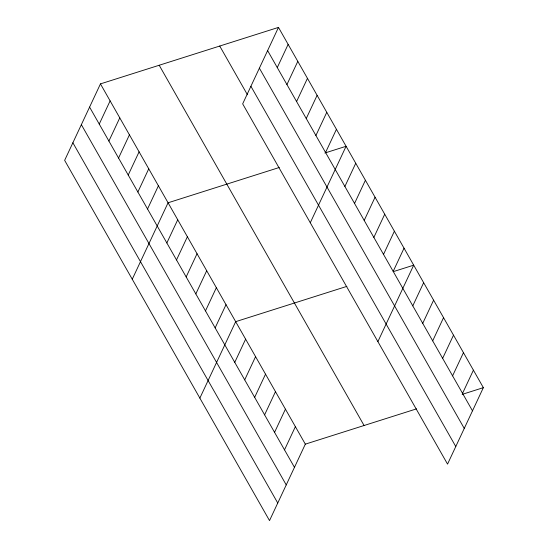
<?xml version="1.0" encoding="UTF-8"?>
<svg xmlns="http://www.w3.org/2000/svg" width="548" height="548" viewBox="0 0 548 548"><rect width="100%" height="100%" fill="white"/><g stroke="black" fill="none" stroke-linecap="round" stroke-linejoin="round"><path stroke-width="0.82" d="M278.48 27.4L242.668 103.853L447.545 464.108L483.357 387.655L278.48 27.4L100.455 83.892L64.643 160.345L269.52 520.6L305.332 444.147L416.535 408.863M99.243 124.074L110.114 100.88M108.901 141.055L119.772 117.861M118.56 158.043L129.431 134.842M128.218 175.024L139.089 151.83M137.877 192.006L148.748 168.811M147.535 208.994L158.406 185.793M132.253 279.227L168.065 202.781L279.274 167.489M166.852 242.956L177.723 219.762M176.511 259.944L187.382 236.743M277.274 67.582L288.138 44.381M186.169 276.925L197.04 253.731M286.933 84.563L297.797 61.369M195.828 293.906L206.699 270.712M296.591 101.544L307.455 78.35M205.486 310.894L216.357 287.693M306.25 118.532L317.114 95.331M215.145 327.875L226.016 304.681M315.908 135.514L326.772 112.319M199.862 398.115L235.674 321.662L346.877 286.371M325.567 152.495L336.431 129.301M234.756 362.358L245.62 339.164M310.278 222.735L346.089 146.282L324.875 153.015M244.709 379.853L255.574 356.659M344.884 186.464L355.748 163.27M254.656 397.355L265.527 374.154M354.542 203.445L365.406 180.251M264.609 414.85L275.473 391.656M364.201 220.433L375.065 197.232M274.562 432.351L285.426 409.151M373.859 237.414L384.723 214.22M284.515 449.846L295.379 426.652M383.518 254.395L394.382 231.201M393.176 271.383L404.04 248.182M377.887 341.616L413.699 265.17L394.115 271.383M412.788 305.866L423.652 282.665M422.734 323.361L433.605 300.167M432.687 340.863L443.551 317.662M442.64 358.358L453.504 335.164M452.593 375.853L463.457 352.659M462.539 393.354L473.41 370.16M462.142 394.389L483.357 387.655M267.616 50.594L472.492 410.849M259.382 68.171L464.259 428.426M250.902 86.276L455.778 446.531M219.734 46.046L247.449 94.777M159.201 65.253L364.078 425.508M100.455 83.892L305.332 444.147M89.584 107.093L294.461 467.348M81.357 124.663L286.234 484.918M72.877 142.768L277.747 503.023"/></g></svg>
